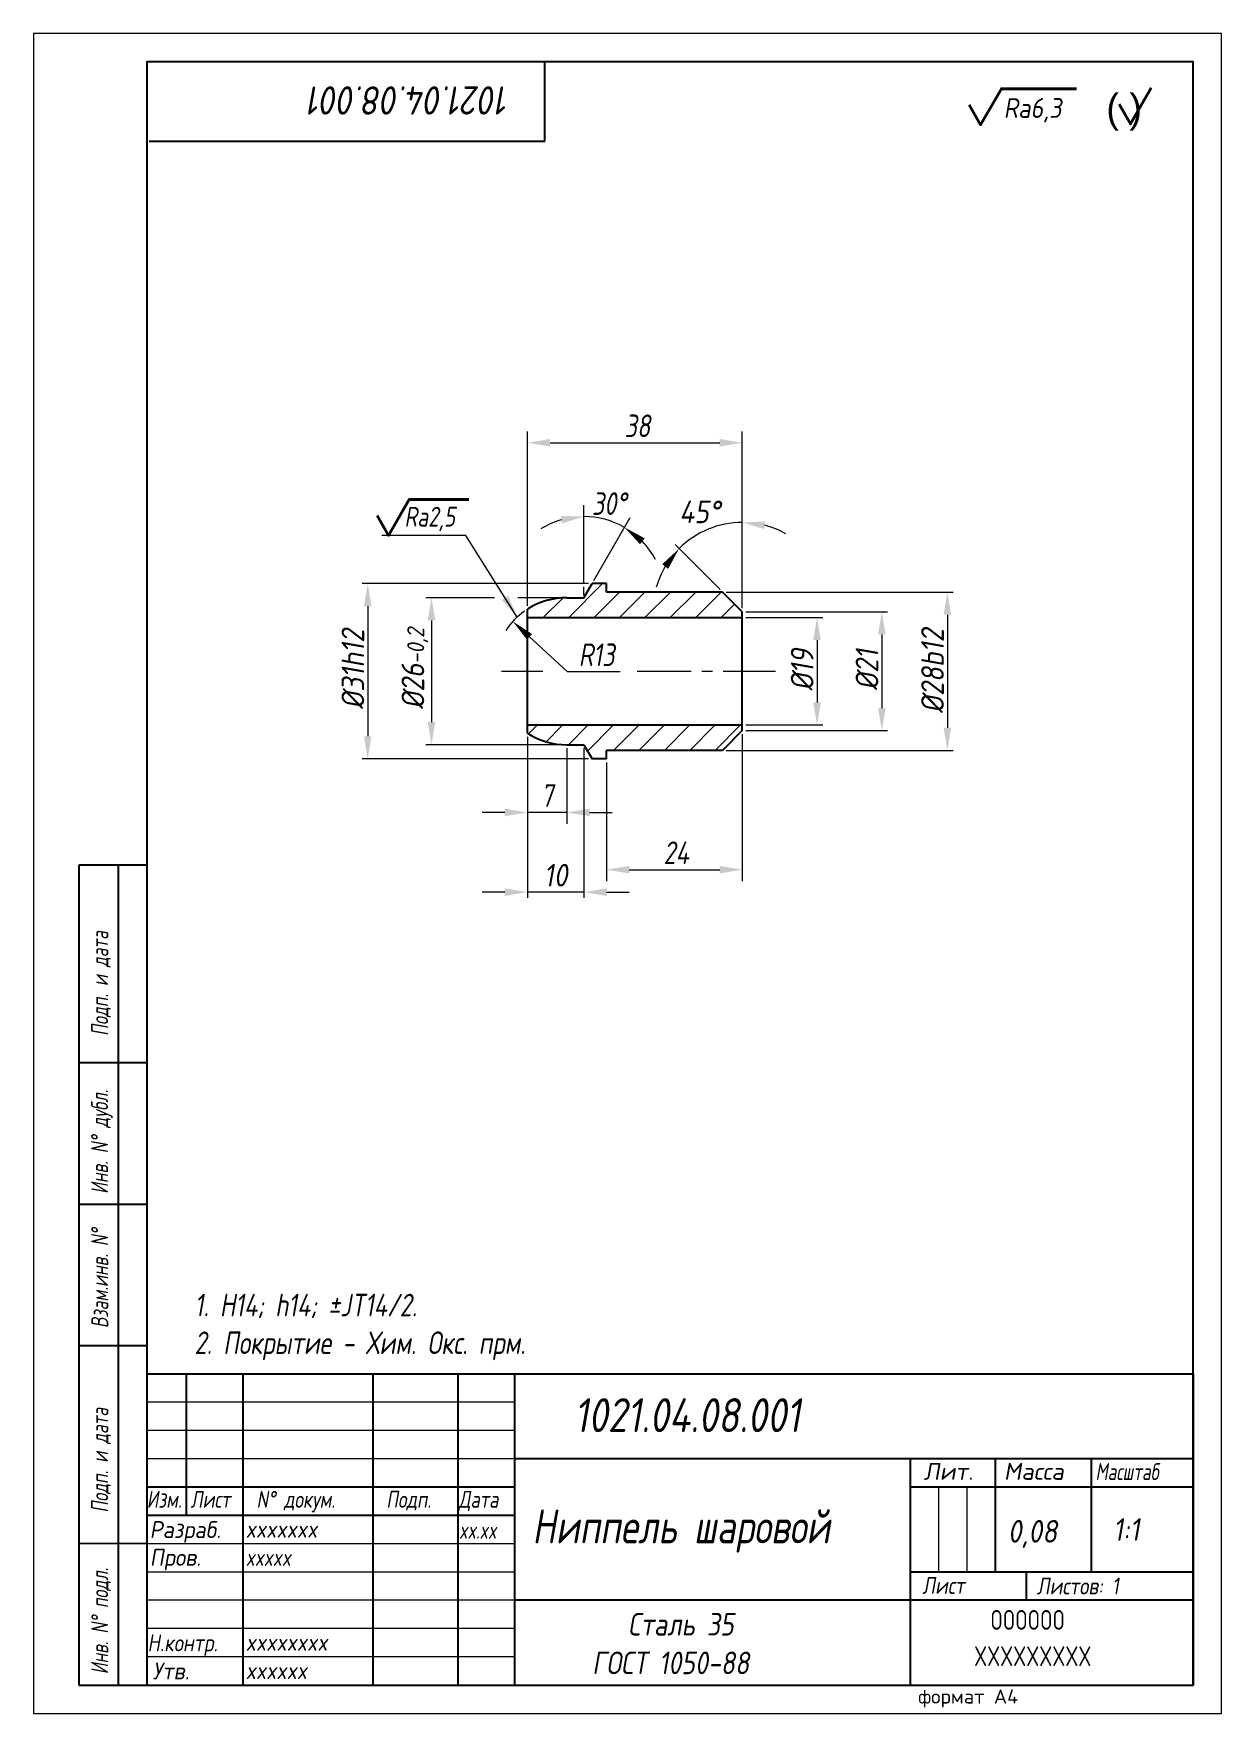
# Model space of a CAD drawing. Header units: millimetres. Extents: x 2153 to 2363, y -3264 to -2967.
import ezdxf

# ---------------------------------------------------------------- set-up
doc = ezdxf.new("R2010")
doc.units = ezdxf.units.MM
doc.linetypes.add('CENTER', pattern=[50.8, 31.75, -6.35, 6.35, -6.35])
for name, color, linetype, lineweight in [('Ax', 1, 'CENTER', 18), ('Dim', 3, 'Continuous', 40), ('Hatch', 5, 'Continuous', 18), ('Slim', 8, 'Continuous', 18), ('Text', 2, 'Continuous', 40), ('Wide', 31, 'Continuous', 60)]:
    doc.layers.add(name, color=color, linetype=linetype, lineweight=lineweight)
doc.styles.add('курсив', font='romans.shx', dxfattribs={"oblique": 10})
doc.styles.add('курсив 0_75', font='romans.shx', dxfattribs={"width": 0.75, "oblique": 10})
doc.styles.add('курсив 0_85', font='romans.shx', dxfattribs={"width": 0.85, "oblique": 10})
doc.dimstyles.new('L.Arrow', dxfattribs={"dimtxt": 4, "dimasz": 4, "dimexe": 2, "dimexo": 0.625, "dimgap": 1, "dimtad": 1, "dimlfac": 5, "dimtxsty": 'курсив 0_85', "dimcen": 0, "dimclrd": 256, "dimclre": 256, "dimclrt": 256, "dimadec": 1, "dimazin": 0, "dimtp": 0.0165, "dimtm": 0.0075, "dimtfac": 1, "dimtmove": 0, "dimatfit": 3, "dimfxl": 1, "dimlwd": 18, "dimlwe": 18, "dimarcsym": 0})
doc.dimstyles.new('к1_1', dxfattribs={"dimtxt": 4, "dimasz": 4, "dimexe": 1, "dimexo": 0.625, "dimtad": 1, "dimtxsty": 'курсив 0_85', "dimcen": 0, "dimadec": 0, "dimazin": 0, "dimtfac": 1, "dimtmove": 0, "dimatfit": 3, "dimldrblk": 'DOTSMALL', "dimfxl": 1, "dimlwd": 18, "dimlwe": 18, "dimarcsym": 0})
doc.dimstyles.new('к1_1св', dxfattribs={"dimtxt": 4, "dimasz": 4, "dimexe": 2, "dimexo": 0.625, "dimgap": 1, "dimtad": 1, "dimtoh": 1, "dimtxsty": 'курсив 0_75', "dimcen": 0, "dimadec": 0, "dimazin": 0, "dimtfac": 1, "dimtmove": 0, "dimatfit": 3, "dimldrblk": 'DOTSMALL', "dimfxl": 1, "dimlwd": 18, "dimlwe": 18, "dimarcsym": 0})

# ---------------------------------------------------------------- blocks, each defined once
blk = doc.blocks.new('*D121')
at = {"layer": 'Defpoints', "color": 0, "transparency": 16777216}
for p in [(2238.13, -3071.26), (2247.7, -3080.06)]:
    blk.add_point(p, dxfattribs=at)
at = {"layer": 'Dim', "color": 0, "lineweight": 18, "transparency": 16777216}
for p, q in [((2247.8, -3080.15), (2241.07, -3073.97)), ((2257.08, -3080.15), (2247.8, -3080.15))]:
    blk.add_line(p, q, dxfattribs=at)
blk.add_arc((2247.7, -3080.06), 13, 125.3336, 146.2304, dxfattribs=at)
at = {"layer": 'Dim', "color": 0, "transparency": 16777216}
blk.add_solid([(2241.52, -3073.47), (2240.62, -3074.46), (2238.13, -3071.26)], dxfattribs=at)
at = {"layer": 'Dim', "color": 0, "transparency": 16777216, "insert": (2252.94, -3077.15), "char_height": 4, "attachment_point": 5, "style": 'курсив 0_75'}
blk.add_mtext('R13', dxfattribs=at)
blk = doc.blocks.new('_DotSmall')
at = {"color": 0, "linetype": 'ByBlock', "const_width": 0.5}
blk.add_lwpolyline([(-122670.927, 17467.939, 1), (-122670.802, 17467.939, 1)], format="xyb", close=True, dxfattribs=at)
blk = doc.blocks.new('*D685')
at = {"layer": 'Defpoints', "color": 0, "transparency": 16777216}
for p in [(2253.19, -3052.92), (2252.14, -3064.56), (2250.7, -3065.15), (2250.7, -3066.6), (2250.7, -3067.06)]:
    blk.add_point(p, dxfattribs=at)
at = {"layer": 'Dim', "color": 0, "lineweight": 18, "transparency": 16777216}
for p, q in [((2250.7, -3064.53), (2250.7, -3050.7)), ((2252.45, -3064.01), (2258.87, -3052.89))]:
    blk.add_line(p, q, dxfattribs=at)
for start, end in [(60, 90), (106.0198, 122.0395), (27.9605, 43.9802)]:
    blk.add_arc((2250.7, -3067.06), 14.35, start, end, dxfattribs=at)
at = {"layer": 'Dim', "color": 0, "transparency": 16777216}
for points in [[(2246.64, -3052.6), (2246.83, -3053.92), (2250.7, -3052.7)], [(2260.62, -3057.61), (2261.44, -3056.56), (2257.87, -3054.63)]]:
    blk.add_solid(points, dxfattribs=at)
at = {"layer": 'Dim', "color": 0, "transparency": 16777216, "insert": (2255.16, -3050.42), "char_height": 4, "attachment_point": 5, "style": 'курсив 0_75'}
blk.add_mtext('30°', dxfattribs=at)
blk = doc.blocks.new('*D686')
at = {"layer": 'Defpoints', "color": 0, "transparency": 16777216}
for p in [(2278.7, -3039.67), (2240.7, -3069.1), (2278.7, -3069.56)]:
    blk.add_point(p, dxfattribs=at)
at = {"layer": 'Dim', "color": 0, "lineweight": 18, "transparency": 16777216}
for p, q in [((2240.7, -3068.48), (2240.7, -3037.67)), ((2278.7, -3068.93), (2278.7, -3037.67)), ((2244.7, -3039.67), (2274.7, -3039.67))]:
    blk.add_line(p, q, dxfattribs=at)
at = {"layer": 'Dim', "color": 0, "transparency": 16777216}
for points in [[(2244.7, -3039), (2244.7, -3040.33), (2240.7, -3039.67)], [(2274.7, -3039), (2274.7, -3040.33), (2278.7, -3039.67)]]:
    blk.add_solid(points, dxfattribs=at)
at = {"layer": 'Dim', "color": 0, "transparency": 16777216, "insert": (2260.16, -3036.67), "char_height": 4, "attachment_point": 5, "style": 'курсив 0_75'}
blk.add_mtext('38', dxfattribs=at)
blk = doc.blocks.new('*D687')
at = {"layer": 'Defpoints', "color": 0, "transparency": 16777216}
for p in [(2240.7, -3091.01), (2247.7, -3093.06), (2240.7, -3105.03)]:
    blk.add_point(p, dxfattribs=at)
at = {"layer": 'Dim', "color": 0, "lineweight": 18, "transparency": 16777216}
for p, q in [((2240.7, -3091.64), (2240.7, -3107.03)), ((2247.7, -3093.68), (2247.7, -3107.03)), ((2236.7, -3105.03), (2232.7, -3105.03)), ((2247.7, -3105.03), (2240.7, -3105.03)), ((2251.7, -3105.03), (2255.7, -3105.03))]:
    blk.add_line(p, q, dxfattribs=at)
at = {"layer": 'Dim', "color": 0, "transparency": 16777216}
for points in [[(2236.7, -3104.36), (2236.7, -3105.69), (2240.7, -3105.03)], [(2251.7, -3104.36), (2251.7, -3105.69), (2247.7, -3105.03)]]:
    blk.add_solid(points, dxfattribs=at)
at = {"layer": 'Dim', "color": 0, "transparency": 16777216, "insert": (2244.2, -3102.03), "char_height": 4, "attachment_point": 5, "style": 'курсив 0_75'}
blk.add_mtext('7', dxfattribs=at)
blk = doc.blocks.new('*D688')
at = {"layer": 'Defpoints', "color": 0, "transparency": 16777216}
for p in [(2240.7, -3091.01), (2250.7, -3093.06), (2240.7, -3119.12)]:
    blk.add_point(p, dxfattribs=at)
at = {"layer": 'Dim', "color": 0, "lineweight": 18, "transparency": 16777216}
for p, q in [((2240.7, -3091.64), (2240.7, -3120.12)), ((2250.7, -3093.68), (2250.7, -3120.12)), ((2236.7, -3119.12), (2232.7, -3119.12)), ((2250.7, -3119.12), (2240.7, -3119.12)), ((2254.7, -3119.12), (2258.7, -3119.12))]:
    blk.add_line(p, q, dxfattribs=at)
at = {"layer": 'Dim', "color": 0, "transparency": 16777216}
for points in [[(2236.7, -3118.45), (2236.7, -3119.79), (2240.7, -3119.12)], [(2254.7, -3118.45), (2254.7, -3119.79), (2250.7, -3119.12)]]:
    blk.add_solid(points, dxfattribs=at)
at = {"layer": 'Dim', "color": 0, "transparency": 16777216, "insert": (2245.7, -3116.12), "char_height": 4, "attachment_point": 5, "style": 'курсив 0_85'}
blk.add_mtext('10', dxfattribs=at)
blk = doc.blocks.new('*D689')
at = {"layer": 'Defpoints', "color": 0, "transparency": 16777216}
for p in [(2278.7, -3090.56), (2254.7, -3095.56), (2278.7, -3115.15)]:
    blk.add_point(p, dxfattribs=at)
at = {"layer": 'Dim', "color": 0, "lineweight": 18, "transparency": 16777216}
for p, q in [((2278.7, -3091.18), (2278.7, -3117.15)), ((2254.7, -3096.18), (2254.7, -3117.15)), ((2258.7, -3115.15), (2274.7, -3115.15))]:
    blk.add_line(p, q, dxfattribs=at)
at = {"layer": 'Dim', "color": 0, "transparency": 16777216}
for points in [[(2258.7, -3114.48), (2258.7, -3115.81), (2254.7, -3115.15)], [(2274.7, -3114.48), (2274.7, -3115.81), (2278.7, -3115.15)]]:
    blk.add_solid(points, dxfattribs=at)
at = {"layer": 'Dim', "color": 0, "transparency": 16777216, "insert": (2267.01, -3112.15), "char_height": 4, "attachment_point": 5, "style": 'курсив 0_75'}
blk.add_mtext('24', dxfattribs=at)
blk = doc.blocks.new('*D690')
at = {"layer": 'Defpoints', "color": 0, "transparency": 16777216}
for p in [(2247.7, -3067.06), (2223.75, -3093.06), (2247.7, -3093.06)]:
    blk.add_point(p, dxfattribs=at)
at = {"layer": 'Dim', "color": 0, "lineweight": 18, "transparency": 16777216}
for p, q in [((2234.9, -3067.06), (2222.75, -3067.06)), ((2247.07, -3067.06), (2239.04, -3067.06)), ((2223.75, -3071.06), (2223.75, -3089.06)), ((2247.07, -3093.06), (2222.75, -3093.06))]:
    blk.add_line(p, q, dxfattribs=at)
at = {"layer": 'Dim', "color": 0, "transparency": 16777216}
for points in [[(2223.08, -3071.06), (2224.41, -3071.06), (2223.75, -3067.06)], [(2223.08, -3089.06), (2224.41, -3089.06), (2223.75, -3093.06)]]:
    blk.add_solid(points, dxfattribs=at)
at = {"layer": 'Dim', "color": 0, "transparency": 16777216, "insert": (2220.46, -3079.56), "char_height": 4, "attachment_point": 5, "rotation": 90, "style": 'курсив 0_85'}
blk.add_mtext('%%c26{\\H0.75x\\S^ -0,2', dxfattribs=at)
blk = doc.blocks.new('*D691')
at = {"layer": 'Defpoints', "color": 0, "transparency": 16777216}
for p in [(2278.7, -3070.56), (2278.7, -3089.56), (2291.91, -3089.56)]:
    blk.add_point(p, dxfattribs=at)
at = {"layer": 'Dim', "color": 0, "lineweight": 18, "transparency": 16777216}
for p, q in [((2279.32, -3070.56), (2292.91, -3070.56)), ((2291.91, -3074.56), (2291.91, -3085.56)), ((2279.32, -3089.56), (2292.91, -3089.56))]:
    blk.add_line(p, q, dxfattribs=at)
at = {"layer": 'Dim', "color": 0, "transparency": 16777216}
for points in [[(2291.24, -3074.56), (2292.58, -3074.56), (2291.91, -3070.56)], [(2291.24, -3085.56), (2292.58, -3085.56), (2291.91, -3089.56)]]:
    blk.add_solid(points, dxfattribs=at)
at = {"layer": 'Dim', "color": 0, "transparency": 16777216, "insert": (2289.28, -3079.81), "char_height": 4, "attachment_point": 5, "rotation": 90, "style": 'курсив 0_85'}
blk.add_mtext('%%c19', dxfattribs=at)
blk = doc.blocks.new('*D692')
at = {"layer": 'Defpoints', "color": 0, "transparency": 16777216}
for p in [(2278.7, -3069.56), (2278.7, -3090.56), (2303.37, -3090.56)]:
    blk.add_point(p, dxfattribs=at)
at = {"layer": 'Dim', "color": 0, "lineweight": 18, "transparency": 16777216}
for p, q in [((2279.32, -3069.56), (2304.37, -3069.56)), ((2303.37, -3073.56), (2303.37, -3086.56)), ((2279.32, -3090.56), (2304.37, -3090.56))]:
    blk.add_line(p, q, dxfattribs=at)
at = {"layer": 'Dim', "color": 0, "transparency": 16777216}
for points in [[(2302.7, -3073.56), (2304.04, -3073.56), (2303.37, -3069.56)], [(2302.7, -3086.56), (2304.04, -3086.56), (2303.37, -3090.56)]]:
    blk.add_solid(points, dxfattribs=at)
at = {"layer": 'Dim', "color": 0, "transparency": 16777216, "insert": (2300.74, -3079.79), "char_height": 4, "attachment_point": 5, "rotation": 90, "style": 'курсив 0_85'}
blk.add_mtext('%%c21', dxfattribs=at)
blk = doc.blocks.new('*D693')
at = {"layer": 'Defpoints', "color": 0, "transparency": 16777216}
for p in [(2252.14, -3064.56), (2212.47, -3095.56), (2252.14, -3095.56)]:
    blk.add_point(p, dxfattribs=at)
at = {"layer": 'Dim', "color": 0, "lineweight": 18, "transparency": 16777216}
for p, q in [((2251.52, -3064.56), (2211.47, -3064.56)), ((2212.47, -3068.56), (2212.47, -3091.56)), ((2251.52, -3095.56), (2211.47, -3095.56))]:
    blk.add_line(p, q, dxfattribs=at)
at = {"layer": 'Dim', "color": 0, "transparency": 16777216}
for points in [[(2211.81, -3068.56), (2213.14, -3068.56), (2212.47, -3064.56)], [(2211.81, -3091.56), (2213.14, -3091.56), (2212.47, -3095.56)]]:
    blk.add_solid(points, dxfattribs=at)
at = {"layer": 'Dim', "color": 0, "transparency": 16777216, "insert": (2209.85, -3079.69), "char_height": 4, "attachment_point": 5, "rotation": 90, "style": 'курсив 0_85'}
blk.add_mtext('%%c31h12', dxfattribs=at)
blk = doc.blocks.new('*D694')
at = {"layer": 'Defpoints', "color": 0, "transparency": 16777216}
for p in [(2275.2, -3066.06), (2275.2, -3094.06), (2314.95, -3094.06)]:
    blk.add_point(p, dxfattribs=at)
at = {"layer": 'Dim', "color": 0, "lineweight": 18, "transparency": 16777216}
for p, q in [((2275.82, -3066.06), (2315.95, -3066.06)), ((2314.95, -3070.06), (2314.95, -3090.06)), ((2275.82, -3094.06), (2315.95, -3094.06))]:
    blk.add_line(p, q, dxfattribs=at)
at = {"layer": 'Dim', "color": 0, "transparency": 16777216}
for points in [[(2314.29, -3070.06), (2315.62, -3070.06), (2314.95, -3066.06)], [(2314.29, -3090.06), (2315.62, -3090.06), (2314.95, -3094.06)]]:
    blk.add_solid(points, dxfattribs=at)
at = {"layer": 'Dim', "color": 0, "transparency": 16777216, "insert": (2312.33, -3080.01), "char_height": 4, "attachment_point": 5, "rotation": 90, "style": 'курсив 0_85'}
blk.add_mtext('%%c28b12', dxfattribs=at)
blk = doc.blocks.new('*D695')
at = {"layer": 'Defpoints', "color": 0, "transparency": 16777216}
for p in [(2274.61, -3054.29), (2275.2, -3066.06), (2278.7, -3069.56), (2278.7, -3069.56), (2278.7, -3090.56)]:
    blk.add_point(p, dxfattribs=at)
at = {"layer": 'Dim', "color": 0, "lineweight": 18, "transparency": 16777216}
for p, q in [((2278.7, -3068.93), (2278.7, -3052.75)), ((2274.76, -3065.61), (2266.81, -3057.67))]:
    blk.add_line(p, q, dxfattribs=at)
for start, end in [(90, 135), (60.9239, 75.4619), (149.5381, 164.0761)]:
    blk.add_arc((2278.7, -3069.56), 15.81, start, end, dxfattribs=at)
at = {"layer": 'Dim', "color": 0, "transparency": 16777216}
for points in [[(2282.58, -3054.92), (2282.75, -3053.59), (2278.7, -3053.75)], [(2264.55, -3061.13), (2265.6, -3061.95), (2267.52, -3058.38)]]:
    blk.add_solid(points, dxfattribs=at)
at = {"layer": 'Dim', "color": 0, "transparency": 16777216, "insert": (2271.19, -3051.88), "char_height": 4, "attachment_point": 5, "style": 'курсив 0_85'}
blk.add_mtext('45°', dxfattribs=at)

msp = doc.modelspace()

# ---------------------------------------------------------------- hatches: boundary and pattern name
at = {"layer": 'Hatch'}
h = msp.add_hatch(dxfattribs=at)
h.set_pattern_fill('ANSI31', color=256, style=0)
h.set_pattern_definition([(45, (-7674.0112, 423.929), (-2.245064, 2.245064), [])])
h.paths.add_polyline_path([(2250.698, -3067.056), (2247.698, -3067.056, 0.1431179), (2240.698, -3069.101), (2240.698, -3070.556), (2278.698, -3070.556), (2278.698, -3069.556), (2275.198, -3066.056), (2254.698, -3066.056), (2254.698, -3064.556), (2252.141, -3064.556)])
h.paths.add_polyline_path([(2240.698, -3089.556), (2240.698, -3091.01, 0.1431179), (2247.698, -3093.056), (2250.698, -3093.056), (2252.141, -3095.556), (2254.698, -3095.556), (2254.698, -3094.056), (2275.198, -3094.056), (2278.698, -3090.556), (2278.698, -3089.556)])

# ---------------------------------------------------------------- linework, layer by layer
for p, q in [((2243.813, -2986.314), (2243.813, -2972.314)), ((2173.813, -2986.314), (2243.813, -2986.314)), ((2250.698, -3067.056), (2252.141, -3064.556)), ((2254.698, -3064.556), (2252.141, -3064.556)), ((2254.698, -3066.056), (2254.698, -3064.556)), ((2247.698, -3067.056), (2250.698, -3067.056)), ((2275.198, -3066.056), (2254.698, -3066.056)), ((2278.698, -3069.556), (2275.198, -3066.056)), ((2240.698, -3091.01), (2240.698, -3069.101)), ((2240.698, -3070.556), (2278.698, -3070.556)), ((2278.698, -3090.556), (2278.698, -3069.556)), ((2240.698, -3089.556), (2278.698, -3089.556)), ((2278.698, -3090.556), (2275.198, -3094.056)), ((2247.698, -3093.056), (2250.698, -3093.056)), ((2250.698, -3093.056), (2252.141, -3095.556)), ((2275.198, -3094.056), (2254.698, -3094.056)), ((2254.698, -3095.556), (2254.698, -3094.056)), ((2254.698, -3095.556), (2252.141, -3095.556)), ((2161.4, -3114.32), (2161.4, -3259.32)), ((2173.4, -3114.32), (2161.4, -3114.32)), ((2168.401, -3259.25), (2168.401, -3114.32)), ((2173.331, -3149.32), (2161.4, -3149.322)), ((2173.314, -3174.32), (2161.4, -3174.32)), ((2161.4, -3199.318), (2161.4, -3199.318)), ((2173.4, -3199.32), (2161.4, -3199.318)), ((2358.4, -3204.32), (2173.4, -3204.32)), ((2180.4, -3204.32), (2180.4, -3229.32)), ((2190.4, -3204.32), (2190.4, -3259.32)), ((2213.4, -3204.32), (2213.4, -3259.32)), ((2228.4, -3204.32), (2228.4, -3259.32)), ((2238.4, -3204.32), (2238.4, -3259.32)), ((2358.4, -3259.32), (2358.4, -3204.32)), ((2358.4, -3204.32), (2358.4, -3259.32)), ((2308.4, -3219.32), (2238.4, -3219.32)), ((2308.4, -3219.32), (2308.4, -3259.32)), ((2358.4, -3219.32), (2308.4, -3219.32)), ((2323.4, -3219.32), (2323.4, -3239.32)), ((2340.4, -3219.32), (2340.4, -3239.32)), ((2238.4, -3224.32), (2173.4, -3224.32)), ((2358.4, -3224.32), (2308.4, -3224.32)), ((2238.4, -3229.32), (2173.4, -3229.32)), ((2173.4, -3234.321), (2161.4, -3234.251)), ((2358.4, -3239.32), (2308.4, -3239.32)), ((2328.905, -3239.32), (2328.905, -3244.32)), ((2308.4, -3244.32), (2238.4, -3244.32)), ((2358.4, -3244.32), (2308.4, -3244.32)), ((2161.4, -3259.32), (2173.4, -3259.32)), ((2173.4, -3259.32), (2358.4, -3259.32))]:
    msp.add_line(p, q)
msp.add_lwpolyline([(2173.4, -3259.32), (2358.4, -3259.32), (2358.4, -2972.32), (2173.4, -2972.32)], close=True)
for start, end in [(90, 122.57897), (237.42103, 270)]:
    msp.add_arc((2247.698, -3080.056), 13, start, end)
at = {"layer": 'Ax', "ltscale": 0.3}
for p, q in [((2236.134, -3080.056), (2243.452, -3080.056)), ((2260.103, -3080.056), (2284.539, -3080.056))]:
    msp.add_line(p, q, dxfattribs=at)
at = {"layer": 'Slim'}
for p, q in [((2250.698, -3066.605), (2250.698, -3065.153)), ((2238.4, -3209.32), (2173.4, -3209.32)), ((2238.4, -3214.32), (2173.4, -3214.32)), ((2238.4, -3219.32), (2173.4, -3219.32)), ((2313.4, -3224.32), (2313.4, -3239.32)), ((2318.4, -3224.32), (2318.4, -3239.32)), ((2238.4, -3234.32), (2173.4, -3234.32)), ((2238.4, -3239.32), (2173.4, -3239.32)), ((2238.4, -3244.32), (2173.4, -3244.32)), ((2238.4, -3249.32), (2173.4, -3249.32)), ((2238.4, -3254.32), (2173.4, -3254.32))]:
    msp.add_line(p, q, dxfattribs=at)
msp.add_lwpolyline([(2153.4, -3264.32), (2363.4, -3264.32), (2363.4, -2967.32), (2153.4, -2967.32)], close=True, dxfattribs=at)
at = {"layer": 'Text'}
for points in [[(2318.796, -2979.933), (2320.823, -2983.444), (2324.502, -2977.071), (2337.798, -2977.071)], [(2345.299, -2979.785), (2347.326, -2983.295), (2351.006, -2976.923)], [(2214.12, -3052.545), (2216.147, -3056.056), (2219.826, -3049.683), (2230.339, -3049.683)]]:
    msp.add_lwpolyline(points, dxfattribs=at)

# ---------------------------------------------------------------- texts
at = {"layer": 'Text', "oblique": 10}
for s, height, rotation, style, width, p in [('1021.04.08.001', 5, 180, 'курсив', 0.85, (2237.565, -2976.638)), ('Подп. и дата', 3, 90, 'курсив 0_75', 0.7, (2166.59, -3144.538)), ('Инв. N%%D дубл.', 3, 90, 'курсив 0_75', 0.7, (2166.557, -3172.471)), ('Взам.инв. N%%D', 3, 90, 'курсив 0_75', 0.7, (2166.59, -3196.199)), ('Подп. и дата', 3, 90, 'курсив 0_75', 0.7, (2166.59, -3228.825)), ('Инв. N%%D подл.', 3, 90, 'курсив 0_75', 0.7, (2166.59, -3257.397))]:
    msp.add_text(s, height=height, rotation=rotation, dxfattribs=dict(at, style=style, width=width)).set_placement(p)
for s, height, style, width, p in [('Ra6,3', 3.5, 'курсив 0_85', 0.85, (2324.906, -2982.224)), ('Ra2,5', 3.5, 'курсив 0_75', 0.75, (2218.961, -3054.481)), ('1021.04.08.001', 6, 'курсив', 0.8, (2248.981, -3214.589)), ('Масштаб', 3, 'курсив', 0.7, (2341.134, -3223.074)), ('Изм.', 3, 'курсив 0_75', 0.75, (2173.4, -3227.966)), ('Лист', 3, 'курсив 0_75', 0.75, (2181.136, -3227.966)), ('N%%D докум.', 3, 'курсив 0_75', 0.75, (2192.808, -3227.966)), ('Подп.', 3, 'курсив 0_75', 0.75, (2215.749, -3227.966)), ('Дата', 3, 'курсив 0_75', 0.75, (2228.522, -3227.966)), ('Ниппель шаровой', 6, 'курсив 0_75', 0.75, (2241.556, -3234.26)), ('Разраб.', 3, 'курсив', 0.9, (2173.914, -3233.322)), ('xxxxxxx', 3, 'курсив 0_85', 0.85, (2190.906, -3233.241)), ('0,08', 4, 'курсив 0_85', 0.85, (2325.655, -3234.123)), ('1:1', 4, 'курсив 0_85', 0.85, (2344.256, -3233.804)), ('Пров.', 3, 'курсив', 0.9, (2173.94, -3238.226)), ('xxxxx', 3, 'курсив 0_85', 0.75, (2190.906, -3238.241)), ('Лист', 3, 'курсив', 0.8, (2310.502, -3243.19)), ('Листов: 1', 3, 'курсив', 0.8, (2330.746, -3243.295)), ('Сталь 35', 4, 'курсив', 0.8, (2258.495, -3250.555)), ('Н.контр.', 3, 'курсив', 0.8, (2173.531, -3253.345)), ('xxxxxxxx', 3, 'курсив 0_85', 0.85, (2190.906, -3253.241)), (' ГОСТ 1050-88', 4, 'курсив', 0.8, (2250.023, -3257.389)), ('Утв.', 3, 'курсив', 0.9, (2174.462, -3258.323)), ('xxxxxx', 3, 'курсив 0_85', 0.85, (2190.906, -3258.241))]:
    msp.add_text(s, height=height, dxfattribs=dict(at, style=style, width=width)).set_placement(p)
at = {"layer": 'Text'}
msp.add_text('( )', height=5, dxfattribs=at).set_placement((2343.056, -2982.967))
at = {"layer": 'Text', "style": 'курсив', "oblique": 10}
for s, p in [('Лит.', (2310.755, -3223.026)), ('Масса', (2324.954, -3223.026))]:
    msp.add_text(s, height=3, dxfattribs=at).set_placement(p)
at = {"layer": 'Text', "ltscale": 0.8, "style": 'курсив', "oblique": 10, "width": 0.7}
msp.add_text('xx.xx', height=3, dxfattribs=at).set_placement((2228.627, -3233.427))
at = {"layer": 'Text', "style": 'курсив'}
msp.add_text('формат А4', height=2.5, dxfattribs=at).set_placement((2309.782, -3262.583))
at = {"layer": 'Text', "ltscale": 6, "insert": (2181.858, -3190.121), "char_height": 4, "width": 177.75258, "attachment_point": 1, "style": 'курсив 0_75'}
msp.add_mtext('1. H14; h14; %%PJT14/2.\\P2. Покрытие - Хим. Окс. прм.', dxfattribs=at)
at = {"layer": 'Wide', "lineweight": 50, "style": 'курсив', "width": 0.7}
for s, p in [('OOOOOO', (2322.552, -3249.54)), ('XXXXXXXXX', (2319.679, -3255.95))]:
    msp.add_text(s, height=3.5, dxfattribs=at).set_placement(p)

# ---------------------------------------------------------------- dimensions: what is measured, and where the dimension line sits
at = {"layer": 'Dim'}
for base, p1, p2, picture, middle in [((2278.698, -3039.666), (2240.698, -3069.101), (2278.698, -3069.556), '*D686', (2260.158, -3039.666)), ((2240.698, -3105.025), (2247.698, -3093.056), (2240.698, -3091.01), '*D687', (2244.198, -3105.025)), ((2278.698, -3115.146), (2254.698, -3095.556), (2278.698, -3090.556), '*D689', (2267.015, -3115.146))]:
    dim = msp.add_linear_dim(base=base, p1=p1, p2=p2, dimstyle='к1_1св', dxfattribs=at)
    dim.commit()
    dim.dimension.update_dxf_attribs({"geometry": picture, "text_midpoint": middle, "dimtype": 160})
dim = msp.add_linear_dim(base=(2223.748, -3093.056), p1=(2247.698, -3067.056), p2=(2247.698, -3093.056), angle=90, text='%%c<>{\\H0.75x\\S^ -0,2', dimstyle='к1_1', override={"dimgap": 1}, dxfattribs=at)
dim.commit()
dim.dimension.update_dxf_attribs({"geometry": '*D690', "text_midpoint": (2223.748, -3079.557), "dimtype": 160})
dim = msp.add_angular_dim_2l(base=(2253.19, -3052.921), line1=((2250.698, -3067.056), (2252.141, -3064.556)), line2=((2250.698, -3066.605), (2250.698, -3065.153)), dimstyle='к1_1св', dxfattribs=at)
dim.commit()
dim.dimension.update_dxf_attribs({"geometry": '*D685', "text_midpoint": (2255.163, -3053.415), "dimtype": 162})
dim = msp.add_angular_dim_2l(base=(2274.606, -3054.288), line1=((2278.698, -3090.556), (2278.698, -3069.556)), line2=((2278.698, -3069.556), (2275.198, -3066.056)), dimstyle='к1_1', override={"dimtmove": 1}, dxfattribs=at)
dim.commit()
dim.dimension.update_dxf_attribs({"geometry": '*D695', "text_midpoint": (2271.194, -3051.879), "dimtype": 162})
for base, p1, p2, text, picture, middle in [((2212.474, -3095.556), (2252.141, -3064.556), (2252.141, -3095.556), '%%c<>h12', '*D693', (2212.474, -3079.694)), ((2314.953, -3094.056), (2275.198, -3066.056), (2275.198, -3094.056), '%%c<>b12', '*D694', (2314.953, -3080.013)), ((2303.369, -3090.556), (2278.698, -3069.556), (2278.698, -3090.556), '%%c<>', '*D692', (2303.369, -3079.794)), ((2291.91, -3089.556), (2278.698, -3070.556), (2278.698, -3089.556), '%%c<>', '*D691', (2291.91, -3079.814))]:
    dim = msp.add_linear_dim(base=base, p1=p1, p2=p2, angle=90, text=text, dimstyle='к1_1', dxfattribs=at)
    dim.commit()
    dim.dimension.update_dxf_attribs({"geometry": picture, "text_midpoint": middle, "dimtype": 160})
dim = msp.add_radius_dim(center=(2247.698, -3080.056), mpoint=(2238.126, -3071.259), dimstyle='к1_1св', dxfattribs=at)
dim.commit()
dim.dimension.update_dxf_attribs({"geometry": '*D121', "text_midpoint": (2252.938, -3080.149), "dimtype": 164})
dim = msp.add_linear_dim(base=(2240.698, -3119.119), p1=(2250.698, -3093.056), p2=(2240.698, -3091.01), dimstyle='к1_1', override={"dimgap": 1}, dxfattribs=at)
dim.commit()
dim.dimension.update_dxf_attribs({"geometry": '*D688', "text_midpoint": (2245.698, -3119.119), "dimtype": 160})

# ---------------------------------------------------------------- leaders
msp.add_leader([(2238.882, -3070.501), (2229.847, -3056.056), (2214.939, -3056.056)], dimstyle='L.Arrow', override={"dimgap": 1, "dimtad": 0}, dxfattribs=at)

doc.saveas('drawing.dxf')
